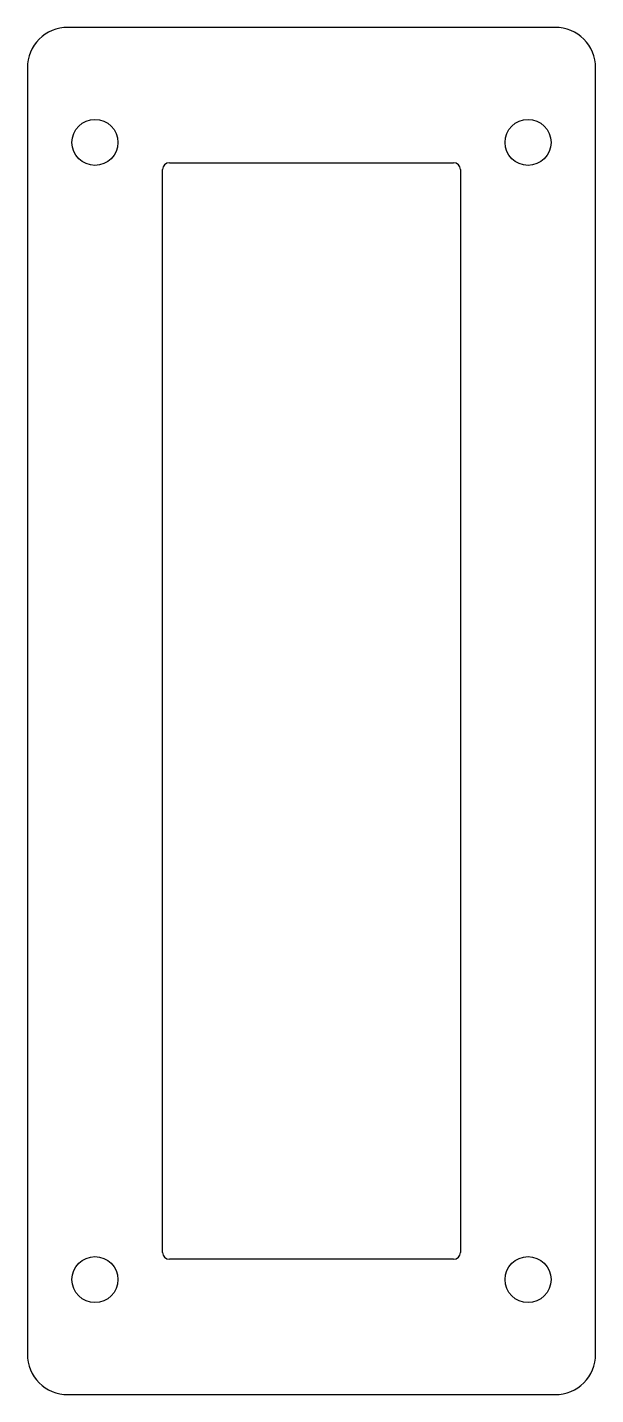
# Model space of a CAD drawing. Header units: millimetres. Extents: x -21 to 21, y -50 to 50.
import ezdxf

# ---------------------------------------------------------------- set-up
doc = ezdxf.new("R2010")
doc.units = ezdxf.units.MM
doc.layers.add('box_ring_outline', color=7, linetype='Continuous')

msp = doc.modelspace()

# ---------------------------------------------------------------- linework, layer by layer
at = {"layer": 'box_ring_outline'}
for p, q in [((18, 50.5), (-18, 50.5)), ((-21, 47.5), (-21, -47.5)), ((21, -47.5), (21, 47.5)), ((-10.5, 40.5), (10.5, 40.5)), ((-11, -40), (-11, 40)), ((11, 40), (11, -40)), ((10.5, -40.5), (-10.5, -40.5)), ((-18, -50.5), (18, -50.5))]:
    msp.add_line(p, q, dxfattribs=at)
for centre in [(-16, 42), (16, 42), (-16, -42), (16, -42)]:
    msp.add_circle(centre, 1.7, dxfattribs=at)
for centre, radius, start, end in [((-18, 47.5), 3, 90, 180), ((18, 47.5), 3, 0, 90), ((-10.5, 40), 0.5, 90, 180), ((10.5, 40), 0.5, 0, 90), ((-10.5, -40), 0.5, 180, 270), ((10.5, -40), 0.5, 270, 360), ((-18, -47.5), 3, 180, 270), ((18, -47.5), 3, 270, 360)]:
    msp.add_arc(centre, radius, start, end, dxfattribs=at)

doc.saveas('drawing.dxf')
